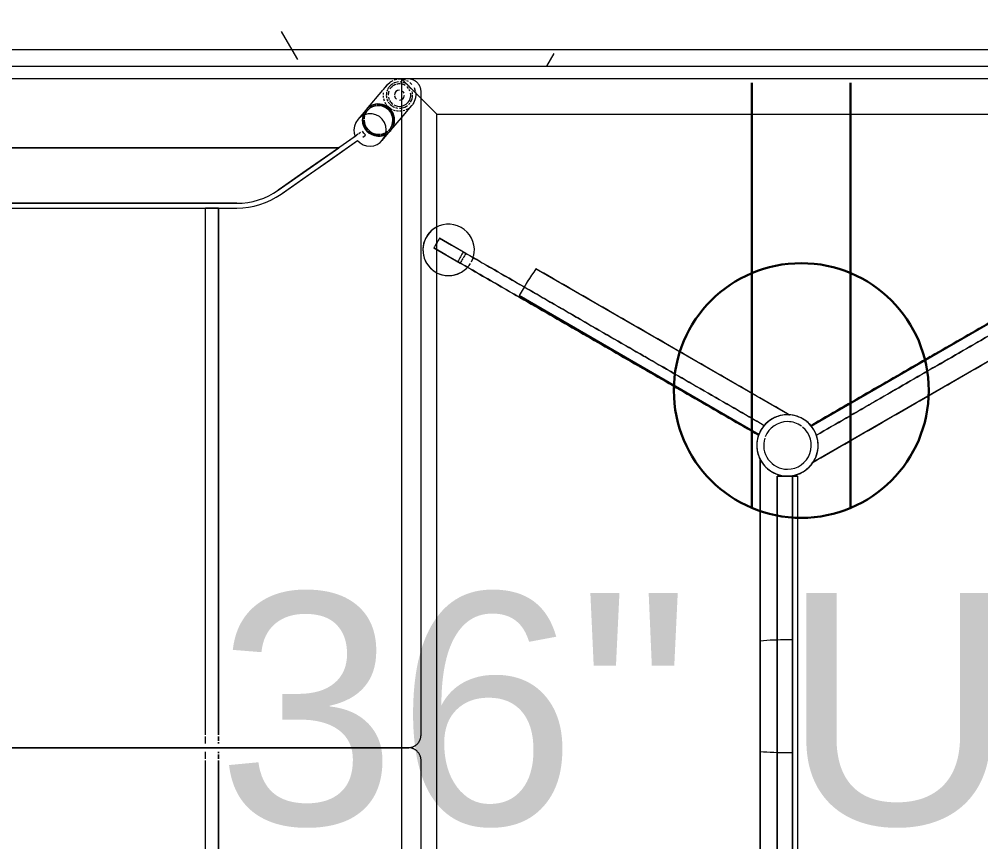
# Model space of a CAD drawing. Header units: inches. Extents: x -2349 to 1043, y -456 to 2193.
# Drawn here: x 840.2 to 877.56, y -82.82 to -50.84 of the extents above; entities that cross this region are included whole.
import ezdxf

# ---------------------------------------------------------------- set-up
doc = ezdxf.new("R2010")
doc.units = ezdxf.units.IN
doc.header["$MEASUREMENT"] = 0
for name, color, linetype, lineweight in [('A-ANNO-NOTE', 131, 'Continuous', 30), ('A-WALL', 113, 'Continuous', 13), ('A-WALL-PATT', 111, 'Continuous', 13), ('I-FURN', 30, 'Continuous', 9), ('I-WALL', 2, 'Continuous', 13)]:
    doc.layers.add(name, color=color, linetype=linetype, lineweight=lineweight)
doc.styles.add('Swis721 Lt BT', font='swissl.ttf', dxfattribs={"height": 9})
pattern_1 = [(0, (0, 0), (30.72, 7.68), [1.267, -21.773, 1.267, -21.773, -122.88]), (0, (0, 0), (30.72, 7.68), [-46.08, 1.267, -44.813, 1.267, -21.773, -53.76]), (0, (0, 0), (30.72, 7.68), [-115.2, 1.267, -14.093, 1.267, -37.133]), (120, (11.52, 3.84), (-22.011075, 22.7643), [1.267, -21.773, 1.267, -21.773, -122.88]), (120, (11.52, 3.84), (-22.011075, 22.7643), [-46.08, 1.267, -44.813, 1.267, -21.773, -53.76]), (120, (11.52, 3.84), (-22.011075, 22.7643), [-115.2, 1.267, -14.093, 1.267, -37.133]), (240, (15.36, 19.2), (-8.708925, -30.4443), [1.267, -21.773, 1.267, -21.773, -122.88]), (240, (15.36, 19.2), (-8.708925, -30.4443), [-46.08, 1.267, -44.813, 1.267, -21.773, -53.76]), (240, (15.36, 19.2), (-8.708925, -30.4443), [-115.2, 1.267, -14.093, 1.267, -37.133])]

# ---------------------------------------------------------------- blocks, each defined once
blk = doc.blocks.new('HighTower_Tombolo_2SeatSofa - HT3620-V70-7TH FLOOR POWER _ SIGNAL')
at = {"layer": 'I-FURN'}
for p, q in [((-25.663, 13.479), (-25.528, 13.529)), ((-0.5, 13.752), (-25.5, 13.752)), ((-25.5, 13.535), (-25.37, 13.546)), ((-25.37, 13.546), (-25.275, 13.538)), ((-25.268, 13.537), (-25.219, 13.526)), ((22, 13.752), (0.5, 13.752)), ((-26, 13.252), (-26, 12.987)), ((-25.989, 13.046), (-25.959, 13.149)), ((-25.944, 13.185), (-25.907, 13.254)), ((-25.866, 13.313), (-25.788, 13.395)), ((-25.01, 13.429), (-24.951, 13.382)), ((-24.485, 12.987), (-24.966, 13.394)), ((-24.951, 13.382), (-24.889, 13.318)), ((-24.841, 13.252), (-24.793, 13.163)), ((-24.777, 13.124), (-24.757, 13.059)), ((0, 13.252), (0, 12.987)), ((0, 12.987), (0, 13.252)), ((-26, 12.987), (-26, -4.748)), ((-25.996, 12.851), (-25.997, 12.988)), ((-25.959, 12.703), (-25.989, 12.808)), ((-24.759, 12.749), (-24.78, 12.685)), ((-24.743, 12.984), (-24.739, 12.915)), ((-24.004, 12.58), (-24.485, 12.987)), ((0, 12.987), (0, -4.748)), ((0, -4.748), (0, 12.987)), ((-25.889, 12.568), (-25.944, 12.668)), ((-25.788, 12.453), (-25.874, 12.547)), ((-25.773, 12.441), (-25.788, 12.453)), ((-25.773, 12.441), (-25.681, 12.362)), ((-25.682, 12.376), (-25.771, 12.439)), ((-25.676, 12.358), (-25.569, 12.267)), ((-25.135, 12.33), (-25.219, 12.304)), ((-25.018, 12.39), (-25.076, 12.356)), ((-24.951, 12.44), (-25.008, 12.396)), ((-24.852, 12.551), (-24.925, 12.465)), ((-24.799, 12.641), (-24.85, 12.552)), ((-24.027, 12.525), (-24.041, 12.536)), ((-23.61, 12.246), (-23.991, 12.568)), ((-25.559, 12.259), (-24.812, 11.626)), ((-25.394, 12.289), (-25.459, 12.296)), ((-25.279, 12.294), (-25.336, 12.289)), ((-24.798, 11.615), (-24.418, 11.292)), ((-24.775, 11.67), (-24.762, 11.658)), ((-23.741, 11.484), (-23.816, 11.591)), ((-23.741, 11.484), (-23.816, 11.591)), ((-23.916, 11.406), (-23.863, 11.331)), ((-23.915, 11.406), (-23.863, 11.331)), ((-23.847, 11.308), (-23.806, 11.249)), ((-23.847, 11.308), (-23.806, 11.25)), ((-23.798, 11.238), (-23.763, 11.188)), ((-23.798, 11.238), (-23.073, 10.203)), ((-21.521, 8.313), (-23.603, 11.286)), ((-22.845, 10.203), (-23.603, 11.286)), ((-23.763, 11.188), (-23.317, 10.552)), ((-23.317, 10.552), (-23.317, -4.81)), ((-21.674, 8.205), (-23.317, 10.552)), ((-23.317, -4.81), (-23.317, 10.552)), ((-21.791, 8.372), (-21.674, 8.205)), ((-21.521, 8.313), (-21.562, 8.372)), ((-21.166, -4.81), (-21.166, 6.592)), ((-21.166, 6.592), (-21.166, -4.81)), ((-20.978, -4.81), (-20.978, 6.592)), ((-20.978, 5.879), (-20.978, 6.592)), ((-20.978, 5.379), (-20.978, 5.879)), ((-20.978, 5.879), (-20.978, 5.379)), ((-20.978, 5.379), (-20.978, 5.879)), ((-20.978, 5.879), (-0.5, 5.879)), ((-0.5, 5.879), (-20.978, 5.879)), ((-0.437, 5.879), (-0.262, 5.879)), ((-0.262, 5.879), (-0.437, 5.879)), ((-0.219, 5.879), (-0.165, 5.879)), ((-0.165, 5.879), (-0.219, 5.879)), ((0.165, 5.879), (0.219, 5.879)), ((0.219, 5.879), (0.165, 5.879)), ((0.262, 5.879), (0.438, 5.879)), ((0.438, 5.879), (0.262, 5.879)), ((0.5, 5.879), (20.978, 5.879)), ((20.978, 5.879), (0.5, 5.879)), ((-20.978, -3.875), (-20.978, 5.379)), ((-0.5, 5.379), (-20.978, 5.379)), ((-0.5, 5.379), (-20.978, 5.379)), ((-0.168, 5.379), (-0.437, 5.379)), ((-0.168, 5.379), (-0.437, 5.379)), ((0.438, 5.379), (0.168, 5.379)), ((0.438, 5.379), (0.168, 5.379)), ((20.978, 5.379), (0.5, 5.379)), ((20.978, 5.379), (0.5, 5.379))]:
    blk.add_line(p, q, dxfattribs=at)
at = {"layer": 'I-FURN', "flags": 128}
for points in [[(-25.5, 13.752), (-25.52, 13.752), (-25.54, 13.751), (-25.56, 13.749), (-25.58, 13.746), (-25.599, 13.742), (-25.619, 13.738), (-25.638, 13.733), (-25.657, 13.727), (-25.676, 13.72), (-25.695, 13.713), (-25.713, 13.705), (-25.731, 13.696), (-25.748, 13.686), (-25.766, 13.676), (-25.782, 13.665), (-25.799, 13.653), (-25.814, 13.641), (-25.83, 13.628), (-25.844, 13.615), (-25.859, 13.601), (-25.872, 13.586), (-25.885, 13.571), (-25.898, 13.555), (-25.91, 13.539), (-25.921, 13.523), (-25.931, 13.506), (-25.941, 13.488), (-25.95, 13.47), (-25.958, 13.452), (-25.966, 13.434), (-25.973, 13.415), (-25.979, 13.396), (-25.984, 13.376), (-25.989, 13.357), (-25.993, 13.337), (-25.996, 13.318), (-25.998, 13.298), (-25.999, 13.278), (-26, 13.258), (-26, 13.252)], [(-25.219, 13.526), (-25.076, 13.47), (-25.013, 13.431)], [(0, 13.252), (0, 13.272), (-0.002, 13.292), (-0.004, 13.312), (-0.006, 13.332), (-0.01, 13.352), (-0.014, 13.371), (-0.019, 13.391), (-0.025, 13.41), (-0.032, 13.429), (-0.039, 13.447), (-0.048, 13.465), (-0.057, 13.483), (-0.066, 13.501), (-0.076, 13.518), (-0.087, 13.535), (-0.099, 13.551), (-0.111, 13.567), (-0.124, 13.582), (-0.138, 13.597), (-0.152, 13.611), (-0.166, 13.625), (-0.181, 13.638), (-0.197, 13.65), (-0.213, 13.662), (-0.23, 13.673), (-0.247, 13.684), (-0.264, 13.693), (-0.282, 13.702), (-0.3, 13.711), (-0.319, 13.718), (-0.338, 13.725), (-0.357, 13.731), (-0.376, 13.737), (-0.395, 13.741), (-0.415, 13.745), (-0.435, 13.748), (-0.455, 13.75), (-0.475, 13.752), (-0.495, 13.752), (-0.5, 13.752)], [(0.5, 13.752), (0.48, 13.752), (0.46, 13.751), (0.44, 13.749), (0.42, 13.746), (0.401, 13.742), (0.381, 13.738), (0.362, 13.733), (0.343, 13.727), (0.324, 13.72), (0.305, 13.713), (0.287, 13.705), (0.269, 13.696), (0.252, 13.686), (0.234, 13.676), (0.218, 13.665), (0.201, 13.653), (0.186, 13.641), (0.17, 13.628), (0.156, 13.615), (0.141, 13.601), (0.128, 13.586), (0.115, 13.571), (0.102, 13.555), (0.09, 13.539), (0.079, 13.523), (0.069, 13.506), (0.059, 13.488), (0.05, 13.47), (0.042, 13.452), (0.034, 13.434), (0.027, 13.415), (0.021, 13.396), (0.016, 13.376), (0.011, 13.357), (0.007, 13.337), (0.004, 13.318), (0.002, 13.298), (0.001, 13.278), (0, 13.258), (0, 13.252)], [(-24.74, 12.876), (-24.743, 12.832), (-24.754, 12.771)], [(-24.014, 12.398), (-24.165, 12.382), (-24.307, 12.331), (-24.432, 12.246), (-24.533, 12.134), (-24.604, 12.001), (-24.64, 11.855), (-24.64, 11.703), (-24.604, 11.555), (-24.533, 11.42), (-24.432, 11.305), (-24.307, 11.217), (-24.165, 11.161), (-24.014, 11.14)], [(-23.603, 11.286), (-23.508, 11.386), (-23.438, 11.505), (-23.396, 11.637), (-23.383, 11.775), (-23.402, 11.912), (-23.45, 12.043), (-23.526, 12.161), (-23.626, 12.259), (-23.744, 12.334), (-23.876, 12.381), (-24.014, 12.398)], [(-23.82, 11.597), (-23.886, 11.529), (-23.962, 11.472)], [(-24.014, 11.14), (-23.886, 11.151), (-23.763, 11.188)], [(-23.073, 10.203), (-22.434, 9.29), (-21.791, 8.372)], [(-21.562, 8.372), (-22.205, 9.29), (-22.845, 10.203)]]:
    blk.add_lwpolyline(points, dxfattribs=at)
at = {"layer": 'I-FURN'}
for centre, radius, start, end in [((-25.37, 12.914), 0.511, 150.255, 163.9273), ((-25.37, 12.914), 0.511, 150.255, 163.9273), ((-25.37, 12.914), 0.437, 150, 169.897), ((-25.37, 12.914), 0.511, 137.8684, 145.019), ((-25.37, 12.914), 0.511, 137.8684, 145.019), ((-25.37, 12.914), 0.511, 129.3892, 135), ((-25.37, 12.914), 0.511, 129.3892, 135), ((-25.37, 12.914), 0.437, 125.6778, 138.58), ((-25.37, 12.914), 0.511, 118.2328, 126.9686), ((-25.37, 12.914), 0.511, 118.2328, 126.9686), ((-25.37, 12.914), 0.437, 110.7015, 120.6094), ((-25.37, 12.914), 0.193, 111.6596, 142.1145), ((-25.37, 12.914), 0.193, 111.6596, 142.1145), ((-25.37, 12.914), 0.511, 93.971, 106.2446), ((-25.37, 12.914), 0.511, 93.971, 106.2446), ((-25.37, 12.914), 0.437, 90, 99.8313), ((-25.37, 12.914), 0.511, 56.8586, 90), ((-25.37, 12.914), 0.511, 56.8586, 90), ((-25.37, 12.914), 0.437, 80.1687, 90), ((-25.37, 12.914), 0.193, 34.3128, 90), ((-25.37, 12.914), 0.193, 34.3128, 90), ((-25.37, 12.914), 0.437, 12.3338, 78.7947), ((-25.37, 12.914), 0.511, 45, 51.2506), ((-25.37, 12.914), 0.511, 45, 51.2506), ((-25.37, 12.914), 0.511, 11.2659, 38.2517), ((-25.37, 12.914), 0.511, 11.2659, 38.2517), ((-25.37, 12.914), 0.511, 170.8457, 177.3359), ((-25.37, 12.914), 0.511, 170.8457, 177.3359), ((-25.37, 12.914), 0.511, 183.6321, 207.7535), ((-25.37, 12.914), 0.511, 183.6321, 207.7535), ((-25.37, 12.914), 0.437, 175.4512, 194.298), ((-25.37, 12.914), 0.437, 199.4463, 220.8654), ((-25.37, 12.914), 0.193, 180.496, 270), ((-25.37, 12.914), 0.193, 180.496, 270), ((-25.37, 12.914), 0.193, 279.2798, 323.4137), ((-25.37, 12.914), 0.193, 279.2798, 323.4137), ((-25.37, 12.914), 0.193, 0, 29.055), ((-25.37, 12.914), 0.193, 0, 29.055), ((-25.37, 12.914), 0.437, 330, 10.103), ((-25.37, 12.914), 0.511, 327.8197, 338.4415), ((-25.37, 12.914), 0.511, 327.8197, 338.4415), ((-25.37, 12.914), 0.511, 341.8889, 351.901), ((-25.37, 12.914), 0.511, 341.8889, 351.901), ((-25.37, 12.914), 0.511, 0, 9.1543), ((-25.37, 12.914), 0.511, 0, 9.1543), ((-25.37, 12.914), 0.511, 210.7406, 231.3527), ((-25.37, 12.914), 0.511, 210.7406, 231.3527), ((-25.37, 12.914), 0.437, 221.42, 238.7234), ((-25.37, 12.914), 0.511, 231.8789, 245.3738), ((-25.37, 12.914), 0.511, 231.8789, 245.3738), ((-25.37, 12.914), 0.511, 246.339, 253.7554), ((-25.37, 12.914), 0.511, 246.339, 253.7554), ((-25.37, 12.914), 0.437, 249.2985, 270), ((-25.37, 12.914), 0.511, 257.7173, 270), ((-25.37, 12.914), 0.511, 257.7173, 270), ((-25.37, 12.914), 0.511, 271.6872, 281.7838), ((-25.37, 12.914), 0.511, 271.6872, 281.7838), ((-25.37, 12.914), 0.437, 281.1599, 292.5807), ((-25.37, 12.914), 0.511, 286.5628, 297.6882), ((-25.37, 12.914), 0.511, 286.5628, 297.6882), ((-25.37, 12.914), 0.437, 298.4432, 324.2913), ((-25.37, 12.914), 0.511, 301.419, 313.338), ((-25.37, 12.914), 0.511, 301.419, 313.338), ((-25.37, 12.914), 0.511, 315, 325.4765), ((-25.37, 12.914), 0.511, 315, 325.4765), ((-23.978, 6.592), 3, 360, 35), ((-23.978, 6.592), 3, 360, 35), ((-23.978, 6.592), 2.813, 360, 35), ((-23.978, 6.592), 2.813, 0, 35)]:
    blk.add_arc(centre, radius, start, end, dxfattribs=at)
for centre, major_axis, start_param, end_param in [((-24.408, 12.103), (0.404, 0.477), 0.695163, 3.051357), ((-24.394, 12.092), (0.404, 0.477), 0.695163, 3.051357), ((-24.408, 12.103), (0.404, 0.477), 0, 0.695163), ((-24.394, 12.092), (0.404, 0.477), 6.19295, 6.978348), ((-24.408, 12.103), (0.367, 0.433), 1.488402, 1.885079), ((-24.394, 12.092), (0.367, 0.433), 1.497001, 1.876323), ((-24.408, 12.103), (0.367, 0.433), 1.266241, 1.463373), ((-24.394, 12.092), (0.367, 0.433), 1.271607, 1.460434), ((-24.408, 12.103), (0.367, 0.433), 1.043566, 1.239207), ((-24.394, 12.092), (0.367, 0.433), 1.046035, 1.232717), ((-24.408, 12.103), (0.367, 0.433), 0.822593, 1.018577), ((-24.394, 12.092), (0.367, 0.433), 0.822913, 1.010088), ((-24.408, 12.103), (0.367, 0.433), 0.695163, 0.803769), ((-24.394, 12.092), (0.367, 0.433), 0.695163, 0.795833), ((-24.408, 12.103), (0.367, 0.433), 0.078907, 0.695163), ((-24.394, 12.092), (0.367, 0.433), 0.079605, 0.695163), ((-24.408, 12.103), (0.367, 0.433), 6.19295, 6.283185), ((-24.394, 12.092), (0.367, 0.433), 6.19295, 6.283185), ((-24.408, 12.103), (0.404, 0.477), 6.19295, 6.283185), ((-24.408, 12.103), (0.367, 0.433), 5.830899, 6.111699), ((-24.394, 12.092), (0.367, 0.433), 5.867519, 6.116665), ((-24.394, 12.092), (0.404, 0.477), 6.106568, 6.19295), ((-24.408, 12.103), (0.404, 0.477), 5.956207, 6.047432), ((-24.394, 12.092), (0.404, 0.477), 5.957001, 6.053008), ((-24.394, 12.092), (0.367, 0.433), 5.597096, 5.847533), ((-24.408, 12.103), (0.404, 0.477), 5.626497, 5.865236), ((-24.394, 12.092), (0.404, 0.477), 5.65996, 5.900821), ((-24.408, 12.103), (0.367, 0.433), 2.127109, 2.367935), ((-24.394, 12.092), (0.367, 0.433), 2.131058, 2.877269), ((-24.408, 12.103), (0.367, 0.433), 2.454425, 2.623674), ((-24.408, 12.103), (0.367, 0.433), 1.908109, 2.10591), ((-24.394, 12.092), (0.367, 0.433), 1.910624, 2.099484), ((-24.408, 12.103), (0.404, 0.477), 3.836755, 5.591229), ((-24.394, 12.092), (0.404, 0.477), 3.836755, 5.373759), ((-24.408, 12.103), (0.367, 0.433), 4.62535, 5.384829), ((-24.394, 12.092), (0.367, 0.433), 4.682007, 5.407552), ((-24.408, 12.103), (0.367, 0.433), 5.560272, 5.808373), ((-24.408, 12.103), (0.367, 0.433), 5.407552, 5.505377), ((-24.394, 12.092), (0.367, 0.433), 5.407552, 5.544772), ((-24.394, 12.092), (0.404, 0.477), 5.407552, 5.627029), ((-24.408, 12.103), (0.367, 0.433), 2.707438, 2.871351), ((-24.408, 12.103), (0.367, 0.433), 2.918751, 3.051357), ((-24.408, 12.103), (0.404, 0.477), 3.051357, 3.141593), ((-24.394, 12.092), (0.367, 0.433), 2.933686, 3.141593), ((-24.394, 12.092), (0.404, 0.477), 3.051357, 3.141593), ((-24.408, 12.103), (0.367, 0.433), 3.051357, 3.141593), ((-24.408, 12.103), (0.404, 0.477), 3.16699, 3.333384), ((-24.394, 12.092), (0.404, 0.477), 3.168726, 3.328279), ((-24.408, 12.103), (0.367, 0.433), 3.213299, 3.31096), ((-24.394, 12.092), (0.367, 0.433), 3.201714, 3.305115), ((-24.408, 12.103), (0.367, 0.433), 3.349372, 3.450195), ((-24.394, 12.092), (0.367, 0.433), 3.337721, 3.424003), ((-24.394, 12.092), (0.367, 0.433), 3.836755, 4.55539), ((-24.408, 12.103), (0.367, 0.433), 3.863999, 4.622154), ((-24.408, 12.103), (0.404, 0.477), 3.398551, 3.734027), ((-24.394, 12.092), (0.404, 0.477), 3.390295, 3.705415), ((-24.394, 12.092), (0.367, 0.433), 3.506415, 3.749124), ((-24.408, 12.103), (0.367, 0.433), 3.596409, 3.783229), ((-24.394, 12.092), (0.404, 0.477), 3.724046, 3.836755), ((-24.408, 12.103), (0.404, 0.477), 3.754092, 3.836755)]:
    blk.add_ellipse(centre, major_axis=major_axis, ratio=0.984702, start_param=start_param, end_param=end_param, dxfattribs=at)
blk = doc.blocks.new('HighTower_Spinal_MultiPurpose_Rectangle_SM - HighTower_Spinal_MultiPurpose_Rectangle_SM-V71-7TH FLOOR POWER _ SIGNAL')
at = {"layer": 'I-FURN'}
for p, q in [((29.439, 11.277), (-18.561, 11.277)), ((29.439, 11.277), (-18.561, 11.277)), ((28.066, 9.903), (29.439, 11.277)), ((29.439, -18.723), (29.439, 11.277)), ((29.439, -18.723), (29.439, 11.277)), ((-17.187, 9.903), (28.066, 9.903)), ((22.868, 10.013), (22.276, 8.988)), ((22.655, 8.769), (23.247, 9.794)), ((28.066, 9.903), (28.066, -17.349)), ((15.615, -2.61), (21.015, 6.702)), ((22.056, 6.047), (16.42, -3.723)), ((15.615, -2.611), (15.615, -2.61)), ((-3.777, -2.656), (7.584, -2.656)), ((3.295, -2.656), (14.656, -2.656)), ((14.656, -2.656), (14.66, -2.654)), ((-3.12, -3.328), (3.256, -3.328)), ((3.256, -3.328), (-3.12, -3.328)), ((3.256, -3.328), (7.623, -3.328)), ((7.623, -3.328), (3.256, -3.328)), ((7.623, -3.328), (13.999, -3.328)), ((13.999, -3.328), (7.623, -3.328)), ((13.999, -3.328), (13.999, -3.92)), ((13.999, -3.92), (13.999, -3.328)), ((16.42, -3.723), (16.378, -3.795)), ((16.378, -3.796), (16.42, -3.723)), ((7.63, -3.912), (-3.136, -3.92)), ((14.015, -3.92), (3.249, -3.912)), ((13.999, -3.92), (13.999, -4.117)), ((13.999, -4.117), (13.999, -3.92)), ((16.378, -3.795), (16.378, -3.796)), ((13.999, -4.117), (-3.12, -4.117)), ((13.999, -4.117), (-3.12, -4.117)), ((14.533, -4.714), (14.536, -4.716)), ((20.21, -14.558), (14.533, -4.714)), ((15.94, -4.647), (15.94, -4.647)), ((15.94, -4.647), (21.324, -13.969))]:
    blk.add_line(p, q, dxfattribs=at)
at = {"layer": 'I-FURN', "flags": 128}
for points in [[(22.335, 9.091), (22.601, 9.552), (22.868, 10.013)], [(23.247, 9.794), (22.98, 9.333), (22.714, 8.872)]]:
    blk.add_lwpolyline(points, dxfattribs=at)
at = {"layer": 'I-FURN'}
for centre, radius, start, end in [((22.791, 9.442), 1, 30, 210), ((22.791, 9.442), 1, 135, 210), ((22.791, 9.442), 1, 30, 135), ((22.791, 9.442), 1, 255, 30), ((22.791, 9.442), 1, 255, 30), ((15.189, -3.723), 15.736, 60.0027, 60.7949), ((15.189, -3.723), 15.736, 59.2019, 60.7949), ((15.189, -3.723), 15.736, 59.2019, 59.9984), ((15.189, -3.723), 14.553, 60.039, 60.8596), ((15.189, -3.723), 14.671, 59.144, 60.8526), ((22.791, 9.442), 1, 210, 225), ((22.791, 9.442), 1, 210, 225), ((22.791, 9.442), 1, 227.3218, 237.8214), ((22.791, 9.442), 1, 227.3218, 237.8214), ((15.189, -3.723), 14.553, 59.137, 59.9635), ((22.791, 9.442), 1, 242.1778, 252.6774), ((22.791, 9.442), 1, 242.1778, 252.6774), ((15.189, -3.723), 11.942, 57.8495, 60.8006), ((15.189, -3.723), 11.942, 54.8985, 60.8006), ((15.189, -3.723), 11.942, 54.8985, 57.8405), ((15.189, -3.723), 1.191, 108.568, 144), ((15.188, -3.722), 1.192, 69.0107, 116.5422), ((15.188, -3.722), 1.192, 104.6646, 116.3348), ((15.189, -3.723), 1.191, 72.6151, 107.5713), ((15.189, -3.723), 1.191, 99.9128, 104.6921), ((15.188, -3.722), 1.192, 92.7776, 104.5066), ((15.189, -3.723), 1.191, 86.4723, 96.3528), ((15.188, -3.722), 1.192, 80.8931, 92.6783), ((15.189, -3.723), 1.191, 84.2496, 86.4723), ((15.189, -3.723), 1.191, 72.6795, 83.2428), ((15.188, -3.722), 1.192, 69.0218, 80.8501), ((15.189, -3.723), 1.191, 46.0515, 69.035), ((15.189, -3.723), 1.191, 59.9838, 68.7389), ((15.189, -3.723), 11.942, 174.8747, 180), ((15.189, -3.723), 11.942, 174.8747, 177.4331), ((-4.311, -3.723), 11.942, 2.5669, 5.1253), ((-4.311, -3.723), 11.942, 0, 5.1253), ((15.189, -3.723), 1.191, 116.575, 180), ((15.189, -3.723), 1.191, 113.0648, 142.9401), ((15.189, -3.723), 0.925, 72, 180), ((15.189, -3.723), 0.925, 360, 68.9124), ((15.189, -3.723), 1.191, 36, 66.3625), ((15.189, -3.723), 1.191, 49.3967, 59.9838), ((15.189, -3.723), 1.191, 24.6983, 49.3967), ((15.189, -3.723), 1.191, 360, 46.0515), ((15.189, -3.723), 11.942, 177.4373, 180), ((-4.311, -3.723), 11.942, 360, 2.5627), ((15.189, -3.723), 1.191, 144, 180), ((15.189, -3.723), 1.191, 145.3051, 180), ((15.189, -3.723), 1.191, 360, 36), ((15.189, -3.723), 1.191, 360, 24.6983), ((15.189, -3.723), 11.942, 180, 180.3852), ((15.189, -3.723), 11.942, 180, 180.908), ((-4.311, -3.723), 11.942, 359.092, 0), ((-4.311, -3.723), 11.942, 359.6148, 360), ((15.189, -3.723), 1.191, 180, 184.7672), ((15.189, -3.723), 1.191, 180, 215.1818), ((15.189, -3.723), 1.191, 180, 191.799), ((15.189, -3.723), 0.925, 180, 320.7768), ((15.189, -3.723), 0.925, 324, 360), ((15.189, -3.723), 1.191, 324.8729, 360), ((15.189, -3.723), 1.191, 351.4436, 360), ((15.189, -3.723), 1.191, 358.2473, 360), ((15.189, -3.723), 11.942, 180.6544, 180.908), ((-4.311, -3.723), 11.942, 359.092, 359.3456), ((15.189, -3.723), 1.191, 184.7672, 189.5344), ((15.189, -3.72), 1.191, 189.6758, 236.5419), ((15.189, -3.72), 1.191, 189.6759, 201.3938), ((15.189, -3.723), 1.191, 193.6786, 196.9493), ((15.189, -3.723), 1.191, 196.9493, 204.4459), ((15.19, -3.723), 1.191, 309.0527, 356.52), ((15.19, -3.723), 1.191, 332.7856, 344.6243), ((15.189, -3.723), 1.191, 339.2647, 344.659), ((15.19, -3.723), 1.191, 344.6526, 356.4811), ((15.189, -3.723), 1.191, 347.6508, 351.4436), ((15.189, -3.723), 1.191, 356.4947, 358.2473), ((15.189, -3.72), 1.191, 201.4393, 213.1141), ((15.189, -3.723), 1.191, 204.4459, 210.1796), ((15.189, -3.723), 1.191, 210.1796, 212.9958), ((15.189, -3.72), 1.191, 213.2027, 224.8375), ((15.189, -3.723), 1.191, 217.0891, 221.0359), ((15.189, -3.723), 1.191, 217.1288, 252), ((15.189, -3.723), 1.191, 288, 320.7768), ((15.19, -3.723), 1.191, 309.0538, 320.9107), ((15.189, -3.723), 1.191, 314.8032, 320.9264), ((15.19, -3.723), 1.191, 320.9189, 332.7675), ((15.189, -3.723), 1.191, 322.9525, 327.0597), ((15.189, -3.723), 1.191, 327.0597, 332.7928), ((15.189, -3.723), 1.191, 335.3017, 339.2647), ((15.189, -3.723), 1.191, 224.7377, 229.7357), ((15.189, -3.72), 1.191, 224.9661, 236.5271), ((15.189, -3.723), 1.191, 229.7357, 234.7145), ((15.189, -3.723), 1.191, 236.4207, 248.3931), ((15.189, -3.723), 1.191, 236.6538, 284.9305), ((15.189, -3.723), 1.191, 248.3931, 251.1773), ((15.189, -3.723), 1.191, 252, 288), ((15.189, -3.723), 1.191, 284.9305, 309.0689), ((15.189, -3.723), 1.191, 289.429, 308.8706), ((15.189, -3.723), 1.191, 310.6033, 314.8032), ((15.189, -3.723), 1.191, 253.1978, 262.0718), ((15.189, -3.723), 1.191, 262.0718, 275.7504), ((15.189, -3.723), 1.191, 275.7504, 287.3205)]:
    blk.add_arc(centre, radius, start, end, dxfattribs=at)
for points in [[(15.585, -2.6), (16.035, -1.821), (16.935, -0.262), (18.286, 2.077), (19.635, 4.415), (20.985, 6.753), (21.885, 8.311), (22.335, 9.091)], [(22.276, 8.988), (21.83, 8.216), (20.938, 6.67), (20.046, 5.125), (19.6, 4.353)], [(22.714, 8.872), (22.264, 8.092), (21.814, 7.313), (21.364, 6.534)], [(21.364, 6.534), (21.794, 7.279), (22.225, 8.024), (22.655, 8.769)], [(21.015, 6.702), (20.565, 5.926), (19.665, 4.374), (18.765, 2.822), (18.315, 2.045)], [(21.347, 6.505), (20.903, 5.735), (20.459, 4.965), (20.014, 4.196)], [(20.014, 4.196), (19.564, 3.416), (18.664, 1.858), (17.314, -0.481), (16.414, -2.039), (15.964, -2.819)], [(19.6, 4.353), (19.162, 3.594), (18.724, 2.835), (18.285, 2.076)], [(18.262, 2.035), (17.82, 1.27), (17.378, 0.504), (16.935, -0.262)], [(17.314, -0.481), (17.756, 0.285), (18.199, 1.051), (18.641, 1.817)], [(16.923, -0.283), (16.477, -1.055), (16.031, -1.828), (15.585, -2.6)], [(15.964, -2.819), (16.41, -2.047), (16.856, -1.274), (17.302, -0.501)], [(1.903, -2.656), (0.955, -2.656), (0.006, -2.656), (-0.941, -2.656)], [(3.295, -2.656), (2.831, -2.656), (2.367, -2.656), (1.903, -2.656)], [(3.249, -3.912), (3.979, -3.913), (4.709, -3.913), (5.439, -3.914)], [(5.439, -3.914), (6.17, -3.913), (6.9, -3.913), (7.63, -3.912)], [(5.439, -3.914), (5.606, -3.914), (5.773, -3.914), (5.94, -3.914)], [(14.535, -4.717), (14.771, -5.127), (15.244, -5.947), (15.717, -6.767), (15.953, -7.177)], [(15.585, -4.846), (16.031, -5.618), (16.477, -6.391), (16.923, -7.163)], [(19.635, -11.86), (19.185, -11.081), (18.286, -9.522), (16.935, -7.184), (16.035, -5.625), (15.585, -4.846)], [(17.302, -6.944), (16.856, -6.172), (16.41, -5.399), (15.964, -4.627)], [(15.964, -4.627), (16.414, -5.406), (17.314, -6.965), (18.664, -9.303), (20.014, -11.641), (21.364, -13.98), (22.264, -15.538), (22.714, -16.318)], [(18.641, -9.262), (18.199, -8.497), (17.756, -7.731), (17.314, -6.965)], [(15.953, -7.177), (16.426, -7.998), (16.9, -8.819), (17.373, -9.64)], [(16.935, -7.184), (17.378, -7.95), (17.82, -8.715), (18.262, -9.481)]]:
    blk.add_open_spline(points, degree=3, dxfattribs=at)
for points, knots in [([(18.664, 1.858), (19.102, 2.617), (19.987, 4.148), (20.881, 5.697), (21.337, 6.487), (21.347, 6.505)], [0.4035501, 0.4035501, 0.4035501, 0.4035501, 0.6, 0.8, 0.8045705, 0.8045705, 0.8045705, 0.8045705]), ([(16.42, -3.723), (16.889, -2.91), (17.827, -1.283), (19.004, 0.757), (19.944, 2.385), (20.883, 4.013), (21.587, 5.234), (22.056, 6.047)], [0, 0, 0, 0, 0.25, 0.5, 0.625, 0.75, 1, 1, 1, 1]), ([(18.315, 2.045), (17.865, 1.269), (16.965, -0.283), (16.065, -1.834), (15.615, -2.61)], [0.5, 0.5, 0.5, 0.5, 0.75, 0.9998644, 0.9998644, 0.9998644, 0.9998644]), ([(7.583, -2.656), (7.574, -2.656), (7.091, -2.656), (5.662, -2.656), (4.242, -2.656), (3.295, -2.656)], [0.6225168, 0.6225168, 0.6225168, 0.6225168, 0.625, 0.75, 1, 1, 1, 1]), ([(7.584, -2.656), (6.637, -2.656), (5.217, -2.656), (3.788, -2.656), (3.305, -2.656), (3.295, -2.656)], [0, 0, 0, 0, 0.25, 0.375, 0.3774832, 0.3774832, 0.3774832, 0.3774832]), ([(14.656, -2.656), (14.184, -2.656), (13.239, -2.656), (11.347, -2.656), (9.458, -2.656), (8.047, -2.656), (7.583, -2.656)], [0.0004235, 0.0004235, 0.0004235, 0.0004235, 0.125, 0.25, 0.5, 0.6225168, 0.6225168, 0.6225168, 0.6225168]), ([(-3.136, -3.92), (-2.239, -3.919), (-0.445, -3.918), (2.247, -3.916), (4.208, -3.915), (5.272, -3.914), (5.439, -3.914)], [0.0000007, 0.0000007, 0.0000007, 0.0000007, 0.25, 0.5, 0.75, 0.7965373, 0.7965373, 0.7965373, 0.7965373]), ([(5.94, -3.914), (6.838, -3.915), (8.632, -3.916), (11.324, -3.918), (13.118, -3.919), (14.015, -3.92)], [0.25, 0.25, 0.25, 0.25, 0.5, 0.75, 0.9999993, 0.9999993, 0.9999993, 0.9999993]), ([(21.324, -13.969), (20.876, -13.192), (19.978, -11.638), (18.632, -9.308), (17.286, -6.977), (16.388, -5.424), (15.94, -4.647)], [0, 0, 0, 0, 0.25, 0.5, 0.75, 0.9999867, 0.9999867, 0.9999867, 0.9999867]), ([(22.655, -16.215), (22.209, -15.443), (21.317, -13.897), (19.987, -11.594), (19.102, -10.062), (18.664, -9.303)], [0, 0, 0, 0, 0.2, 0.4, 0.5964499, 0.5964499, 0.5964499, 0.5964499]), ([(17.373, -9.64), (17.61, -10.05), (18.083, -10.87), (19.028, -12.509), (19.737, -13.739), (20.21, -14.558)], [0.5, 0.5, 0.5, 0.5, 0.625, 0.75, 1, 1, 1, 1]), ([(18.285, -9.522), (18.724, -10.281), (19.608, -11.812), (20.502, -13.361), (20.958, -14.151), (20.968, -14.169)], [0.40355, 0.40355, 0.40355, 0.40355, 0.6, 0.8, 0.8045617, 0.8045617, 0.8045617, 0.8045617])]:
    blk.add_open_spline(points, degree=3, knots=knots, dxfattribs=at)

msp = doc.modelspace()

# ---------------------------------------------------------------- hatches: boundary and pattern name
at = {"layer": 'A-WALL-PATT', "lineweight": 9}
h = msp.add_hatch(dxfattribs=at)
h.set_pattern_fill('FP_1', color=256, style=0, pattern_type=2)
h.set_pattern_definition(pattern_1)
h.paths.add_polyline_path([(865.833, -52.039), (914.292, -52.02), (914.292, -49.539), (569.292, -49.539), (569.292, -52.039), (859.401, -52.039)], flags=0)
h = msp.add_hatch(dxfattribs=at)
h.set_pattern_fill('FP_1', color=256, style=0, pattern_type=2)
h.set_pattern_definition(pattern_1)
h.paths.add_polyline_path([(911.792, -52.664), (911.792, -52.039), (828.667, -52.039), (828.667, -52.664), (911.167, -52.664)], flags=0)
h.paths.add_polyline_path([(825.542, -52.664), (826.167, -52.664), (826.167, -52.039), (743.042, -52.039), (743.042, -52.664), (824.022, -52.664)], flags=0)
h.paths.add_polyline_path([(732.398, -52.664), (740.542, -52.664), (740.542, -52.039), (657.417, -52.039), (657.417, -52.664), (731.878, -52.664)], flags=0)
h.paths.add_polyline_path([(654.292, -52.664), (654.917, -52.664), (654.917, -52.039), (571.792, -52.039), (571.792, -52.664), (653.563, -52.664)], flags=0)

# ---------------------------------------------------------------- linework, layer by layer
at = {"layer": 'A-ANNO-NOTE'}
for p, q in [((868.671, -53.317), (868.671, -69.843)), ((872.503, -53.317), (872.503, -69.843)), ((872.503, -53.317), (872.503, -69.843))]:
    msp.add_line(p, q, dxfattribs=at)
msp.add_circle((870.587, -65.279), 4.95, dxfattribs=at)
at = {"layer": 'A-WALL'}
msp.add_line((911.792, -52.039), (571.792, -52.039), dxfattribs=at)
at = {"layer": 'I-WALL'}
msp.add_line((829.292, -52.664), (911.167, -52.664), dxfattribs=at)

# ---------------------------------------------------------------- block references
at = {"layer": 'I-FURN'}
for name, p, rotation in [('HighTower_Tombolo_2SeatSofa - HT3620-V70-7TH FLOOR POWER _ SIGNAL', (842.063, -79.164), 270.0000000000002), ('HighTower_Spinal_MultiPurpose_Rectangle_SM - HighTower_Spinal_MultiPurpose_Rectangle_SM-V71-7TH FLOOR POWER _ SIGNAL', (866.328, -82.603), 90.00000000000006)]:
    msp.add_blockref(name, p, dxfattribs=dict(at, rotation=rotation))

# ---------------------------------------------------------------- texts
at = {"layer": 'A-ANNO-NOTE', "lineweight": 9, "insert": (847.876, -73.152), "char_height": 9, "width": 55.146, "attachment_point": 1, "style": 'Swis721 Lt BT'}
msp.add_mtext('36" USB', dxfattribs=at)

doc.saveas('drawing.dxf')
